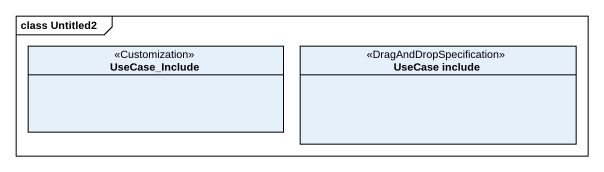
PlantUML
@startuml
mainframe class Untitled2
hide circle
hide empty members
class UseCase_Include <<Customization>>
class "UseCase include" as UseCase_include <<DragAndDropSpecification>>
@enduml
